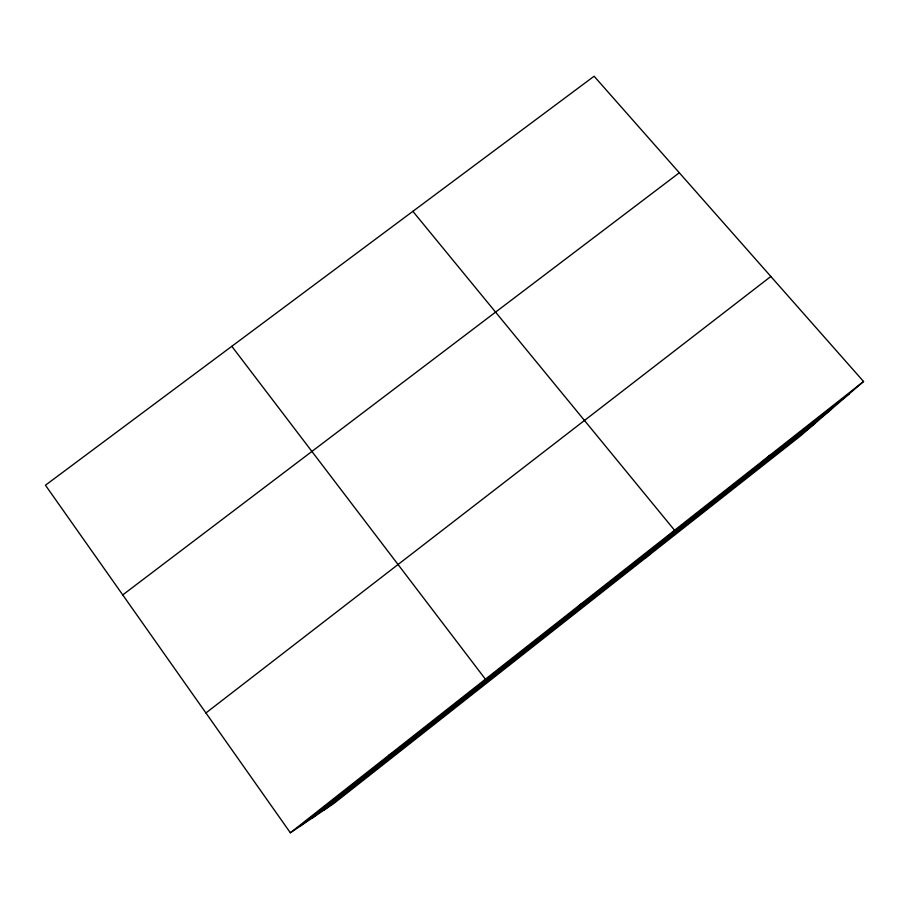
<?xml version="1.0" encoding="UTF-8"?>
<svg xmlns="http://www.w3.org/2000/svg" width="909" height="909" viewBox="0 0 909 909"><rect width="100%" height="100%" fill="white"/><g stroke="black" fill="none" stroke-linecap="round" stroke-linejoin="round"><path stroke-width="1.36" d="M578.067 607.348L580.715 604.167M645.447 558.058L674.569 530.277L412.868 211.331M759.345 464.624L769.787 455.307M863.55 381.496L800.136 436.218L333.66 803.636L290.346 832.769L45.45 485.224L594.1 76.231L863.55 381.496L290.346 832.769M300.129 826.19L849.324 393.779M312.469 817.884L831.303 409.323M323.797 810.271L814.669 423.674M205.923 712.963L770.843 276.472M122.738 594.918L679.318 172.767M388.632 755.379L394.154 752.152M491.508 679.307L485.417 679.193L231.806 346.306"/></g></svg>
